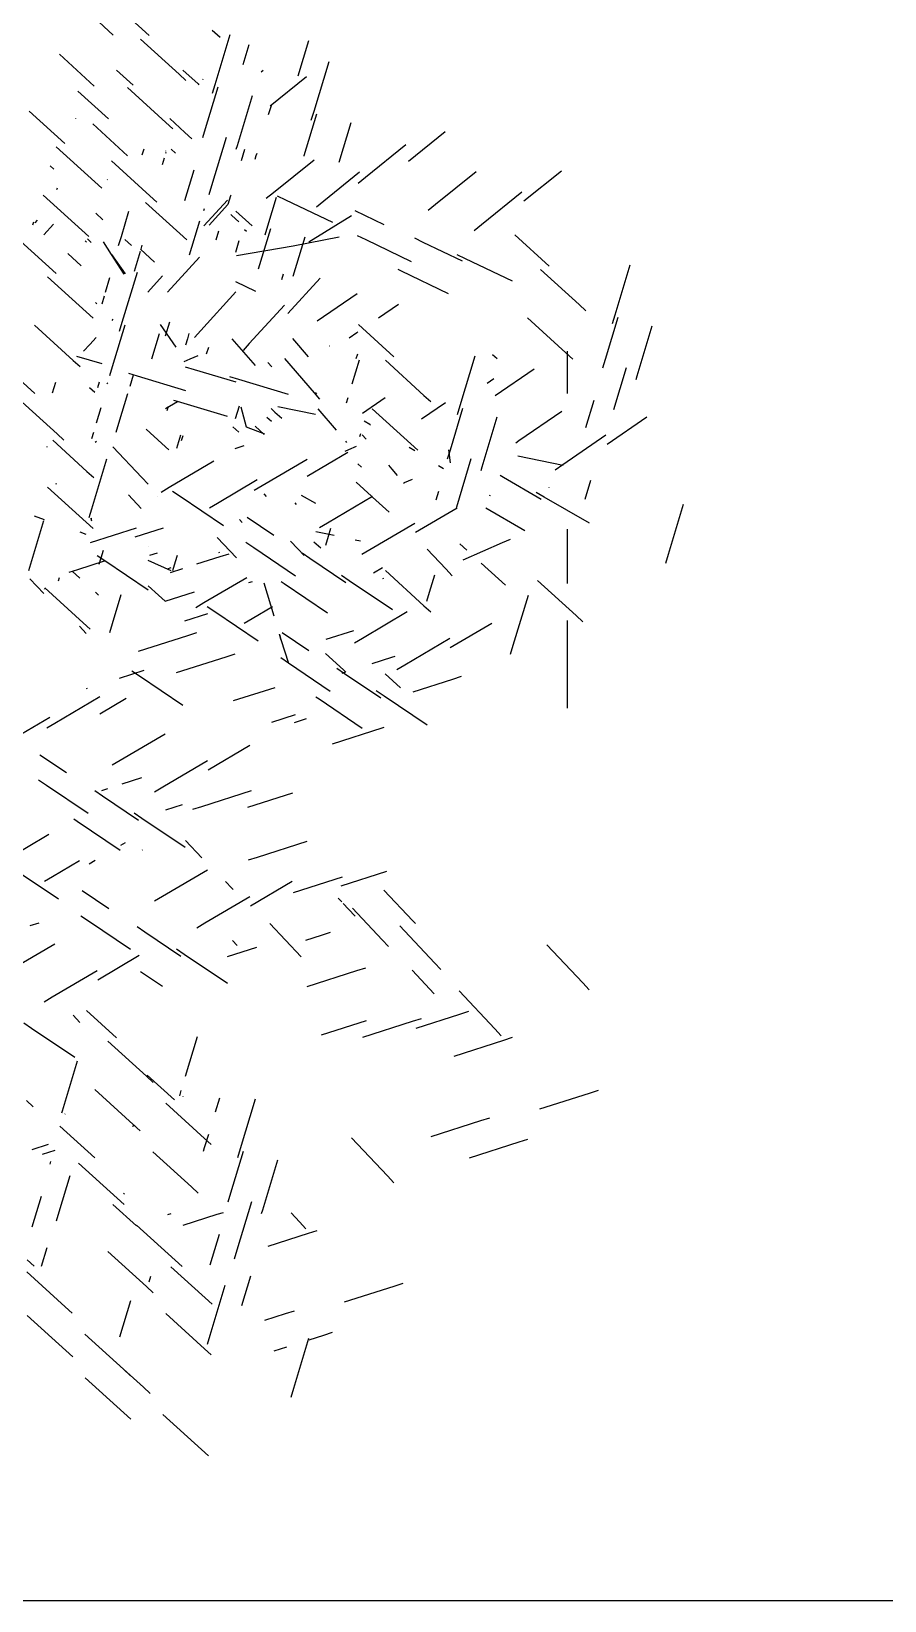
# Model space of a CAD drawing. Header units: millimetres. Extents: x 32721 to 70403, y 1490 to 13922.
# Drawn here: x 50725.6 to 50754.3, y 4875.2 to 4928.2 of the extents above; entities that cross this region are included whole.
import ezdxf

# ---------------------------------------------------------------- set-up
doc = ezdxf.new("R2010")
doc.units = ezdxf.units.MM
doc.layers.add('005', color=9, linetype='Continuous')

msp = doc.modelspace()

# ---------------------------------------------------------------- linework, layer by layer
at = {"layer": '005', "color": 251}
for p, q in [((50728.322, 4929.101), (50729.524, 4928.008)), ((50727.668, 4928.615), (50728.313, 4928.028)), ((50731.655, 4928.193), (50731.918, 4927.955)), ((50732.249, 4928.037), (50731.741, 4926.354)), ((50729.233, 4927.894), (50730.534, 4926.711)), ((50732.888, 4927.703), (50732.683, 4927.021)), ((50734.901, 4927.833), (50734.543, 4926.645)), ((50726.495, 4927.382), (50727.675, 4926.309)), ((50735.583, 4927.13), (50735.075, 4925.446)), ((50728.425, 4926.845), (50728.984, 4926.336)), ((50730.534, 4926.711), (50730.767, 4926.499)), ((50730.663, 4926.84), (50731.173, 4926.377)), ((50731.332, 4926.535), (50731.327, 4926.519)), ((50733.366, 4926.827), (50733.304, 4926.777)), ((50734.828, 4926.619), (50733.606, 4925.632)), ((50727.124, 4926.135), (50728.156, 4925.197)), ((50728.792, 4926.261), (50730.093, 4925.078)), ((50731.173, 4926.377), (50731.205, 4926.348)), ((50731.838, 4926.265), (50731.415, 4924.86)), ((50731.741, 4926.354), (50731.651, 4926.052)), ((50732.997, 4925.974), (50732.489, 4924.291)), ((50725.482, 4925.464), (50726.684, 4924.371)), ((50733.636, 4925.64), (50733.544, 4925.335)), ((50735.075, 4925.446), (50734.984, 4925.145)), ((50727.043, 4925.214), (50727.041, 4925.205)), ((50727.619, 4925.028), (50728.799, 4923.954)), ((50730.093, 4925.078), (50730.326, 4924.866)), ((50730.221, 4925.208), (50730.732, 4924.743)), ((50731.415, 4924.86), (50731.324, 4924.558)), ((50735.172, 4925.358), (50734.748, 4923.952)), ((50736.331, 4925.067), (50735.926, 4923.724)), ((50730.732, 4924.743), (50730.965, 4924.531)), ((50732.122, 4924.573), (50731.63, 4922.943)), ((50738.188, 4924.328), (50736.82, 4923.223)), ((50739.516, 4924.759), (50738.275, 4923.757)), ((50726.393, 4924.257), (50727.694, 4923.074)), ((50729.341, 4924.175), (50729.283, 4923.98)), ((50730.031, 4923.879), (50729.961, 4923.647)), ((50730.086, 4924.061), (50730.076, 4924.028)), ((50730.089, 4924.115), (50730.085, 4924.121)), ((50730.264, 4924.182), (50730.414, 4924.045)), ((50732.489, 4924.291), (50732.451, 4924.165)), ((50732.739, 4924.167), (50732.625, 4923.789)), ((50733.129, 4923.956), (50733.091, 4923.83)), ((50733.152, 4924.033), (50733.129, 4923.956)), ((50735.09, 4923.811), (50733.722, 4922.706)), ((50734.748, 4923.952), (50734.744, 4923.937)), ((50726.183, 4923.621), (50726.31, 4923.506)), ((50728.249, 4923.781), (50729.549, 4922.598)), ((50731.03, 4923.472), (50730.717, 4922.433)), ((50736.626, 4923.397), (50735.415, 4922.42)), ((50740.555, 4923.411), (50739.187, 4922.306)), ((50743.433, 4923.441), (50742.17, 4922.421)), ((50726.42, 4922.863), (50726.401, 4922.801)), ((50727.694, 4923.074), (50727.927, 4922.862)), ((50728.109, 4923.153), (50728.121, 4923.142)), ((50731.63, 4922.943), (50731.539, 4922.641)), ((50736.82, 4923.223), (50736.575, 4923.025)), ((50725.953, 4922.623), (50727.254, 4921.44)), ((50729.407, 4922.38), (50730.558, 4921.333)), ((50729.549, 4922.598), (50729.782, 4922.386)), ((50731.369, 4921.586), (50732.165, 4922.462)), ((50731.548, 4921.613), (50732.178, 4922.307)), ((50732.269, 4922.608), (50732.178, 4922.307)), ((50732.275, 4922.626), (50732.269, 4922.608)), ((50733.722, 4922.706), (50733.477, 4922.508)), ((50733.811, 4922.547), (50733.52, 4921.583)), ((50734.135, 4922.46), (50733.851, 4922.596)), ((50735.721, 4921.701), (50734.135, 4922.46)), ((50735.415, 4922.42), (50735.17, 4922.222)), ((50739.187, 4922.306), (50738.942, 4922.108)), ((50742.101, 4922.725), (50740.733, 4921.621)), ((50725.62, 4921.712), (50725.589, 4921.61)), ((50725.682, 4921.698), (50725.762, 4921.78)), ((50727.722, 4922.018), (50727.965, 4921.797)), ((50728.831, 4922.071), (50728.575, 4921.223)), ((50731.221, 4921.745), (50730.876, 4920.601)), ((50731.376, 4922.165), (50731.356, 4922.098)), ((50732.279, 4921.971), (50732.313, 4921.94)), ((50732.313, 4921.94), (50732.546, 4921.729)), ((50732.453, 4922.081), (50732.883, 4921.69)), ((50732.883, 4921.69), (50732.996, 4921.588)), ((50734.913, 4921.056), (50736.354, 4921.938)), ((50737.457, 4921.626), (50736.478, 4922.095)), ((50726.303, 4921.653), (50725.969, 4921.286)), ((50727.254, 4921.44), (50727.487, 4921.229)), ((50727.45, 4921.154), (50727.567, 4921.03)), ((50728.575, 4921.223), (50728.484, 4920.921)), ((50730.558, 4921.333), (50730.791, 4921.122)), ((50731.861, 4921.411), (50731.769, 4921.106)), ((50732.74, 4921.473), (50732.805, 4921.414)), ((50733.617, 4921.495), (50733.205, 4920.128)), ((50733.52, 4921.583), (50733.429, 4921.281)), ((50734.775, 4921.204), (50734.376, 4919.88)), ((50734.378, 4920.922), (50735.937, 4921.22)), ((50736.842, 4921.114), (50736.558, 4921.25)), ((50738.769, 4921.034), (50738.485, 4921.17)), ((50740.733, 4921.621), (50740.488, 4921.423)), ((50741.863, 4921.284), (50743.016, 4920.235)), ((50725.188, 4921.076), (50726.39, 4919.983)), ((50726.78, 4920.657), (50727.234, 4920.245)), ((50727.364, 4921.087), (50727.413, 4921.043)), ((50728.259, 4920.628), (50727.986, 4921.057)), ((50728.259, 4920.628), (50728.712, 4919.974)), ((50728.68, 4919.966), (50728.259, 4920.628)), ((50728.703, 4921.126), (50728.924, 4920.925)), ((50729.219, 4920.727), (50729.014, 4920.047)), ((50729.233, 4920.799), (50729.704, 4920.37)), ((50729.282, 4920.936), (50729.241, 4920.801)), ((50732.551, 4921.083), (50732.435, 4920.697)), ((50732.474, 4920.591), (50734.378, 4920.922)), ((50738.378, 4920.379), (50736.842, 4921.114)), ((50740.093, 4920.4), (50738.769, 4921.034)), ((50731.221, 4920.532), (50730.148, 4919.352)), ((50738.043, 4920.059), (50737.924, 4920.115)), ((50740.196, 4920.482), (50739.912, 4920.618)), ((50741.782, 4919.723), (50740.196, 4920.482)), ((50742.726, 4920.121), (50744.027, 4918.938)), ((50745.742, 4920.265), (50745.234, 4918.581)), ((50726.099, 4919.869), (50727.4, 4918.686)), ((50728.191, 4919.835), (50728.041, 4919.338)), ((50729.115, 4920.012), (50728.608, 4918.328)), ((50729.974, 4919.903), (50729.476, 4919.355)), ((50733.123, 4919.374), (50732.444, 4919.699)), ((50734.046, 4919.958), (50733.988, 4919.765)), ((50735.294, 4919.83), (50734.201, 4918.628)), ((50739.629, 4919.299), (50738.043, 4920.059)), ((50728.004, 4919.217), (50727.925, 4918.953)), ((50732.454, 4919.359), (50731.271, 4918.058)), ((50736.545, 4919.298), (50735.198, 4918.376)), ((50727.4, 4918.686), (50727.633, 4918.474)), ((50727.717, 4919.002), (50727.762, 4918.961)), ((50734.087, 4918.918), (50732.904, 4917.617)), ((50737.937, 4918.942), (50737.263, 4918.481)), ((50744.027, 4918.938), (50744.26, 4918.727)), ((50745.234, 4918.581), (50745.143, 4918.28)), ((50725.658, 4918.235), (50726.959, 4917.052)), ((50728.3, 4918.444), (50728.261, 4918.401)), ((50728.705, 4918.24), (50728.281, 4916.835)), ((50728.608, 4918.328), (50728.517, 4918.027)), ((50729.901, 4918.257), (50730.429, 4917.494)), ((50730.209, 4918.343), (50730.066, 4917.867)), ((50731.271, 4918.058), (50731.059, 4917.825)), ((50736.536, 4917.982), (50736.276, 4917.804)), ((50736.568, 4918.005), (50736.536, 4917.982)), ((50736.582, 4918.261), (50737.784, 4917.168)), ((50742.285, 4918.488), (50743.586, 4917.305)), ((50745.331, 4918.493), (50744.907, 4917.087)), ((50746.489, 4918.202), (50745.982, 4916.518)), ((50727.527, 4917.593), (50727.315, 4917.36)), ((50727.74, 4917.828), (50727.527, 4917.593)), ((50729.863, 4917.949), (50729.604, 4917.091)), ((50730.815, 4917.777), (50730.752, 4917.57)), ((50730.868, 4917.954), (50730.815, 4917.777)), ((50731.522, 4917.491), (50731.452, 4917.261)), ((50732.319, 4917.783), (50733.096, 4916.879)), ((50732.904, 4917.617), (50732.692, 4917.384)), ((50734.358, 4917.785), (50734.889, 4917.166)), ((50735.614, 4917.548), (50735.616, 4917.546)), ((50724.485, 4917.003), (50725.666, 4915.929)), ((50726.959, 4917.052), (50727.192, 4916.841)), ((50727.939, 4916.93), (50727.09, 4917.186)), ((50730.71, 4917.015), (50730.911, 4917.103)), ((50730.911, 4917.103), (50731.177, 4917.218)), ((50733.527, 4916.983), (50733.658, 4916.83)), ((50734.094, 4917.116), (50735.094, 4915.953)), ((50736.613, 4917.064), (50736.366, 4916.246)), ((50736.549, 4917.265), (50736.5, 4917.099)), ((50737.494, 4917.054), (50738.795, 4915.871)), ((50740.51, 4917.197), (50740.002, 4915.513)), ((50741.112, 4917.255), (50741.267, 4917.113)), ((50743.586, 4917.305), (50743.819, 4917.093)), ((50743.641, 4915.933), (50743.641, 4917.361)), ((50744.907, 4917.087), (50744.816, 4916.786)), ((50728.281, 4916.835), (50728.19, 4916.533)), ((50729.136, 4916.522), (50728.834, 4916.612)), ((50728.988, 4916.548), (50728.873, 4916.167)), ((50730.767, 4916.03), (50729.136, 4916.522)), ((50731.053, 4916.737), (50730.752, 4916.828)), ((50732.458, 4916.313), (50731.053, 4916.737)), ((50732.547, 4916.41), (50732.245, 4916.501)), ((50734.23, 4915.902), (50732.547, 4916.41)), ((50741.156, 4916.429), (50740.925, 4916.271)), ((50742.514, 4916.754), (50741.198, 4915.853)), ((50745.614, 4916.801), (50745.186, 4915.382)), ((50745.982, 4916.518), (50745.944, 4916.392)), ((50726.367, 4916.305), (50726.258, 4915.944)), ((50727.516, 4916.141), (50727.692, 4915.981)), ((50727.841, 4916.315), (50727.783, 4916.123)), ((50728.095, 4916.292), (50728.124, 4916.266)), ((50728.798, 4915.921), (50728.496, 4914.917)), ((50735.094, 4915.953), (50735.273, 4915.745)), ((50735.12, 4915.963), (50735.175, 4915.913)), ((50738.795, 4915.871), (50739.028, 4915.659)), ((50725.115, 4915.756), (50726.416, 4914.573)), ((50727.896, 4915.447), (50727.74, 4914.93)), ((50730.348, 4915.575), (50730.077, 4915.415)), ((50730.161, 4915.496), (50730.117, 4915.35)), ((50730.479, 4915.651), (50730.348, 4915.575)), ((50730.484, 4915.662), (50730.358, 4915.7)), ((50732.168, 4915.155), (50730.484, 4915.662)), ((50732.556, 4915.502), (50732.492, 4915.291)), ((50732.616, 4915.484), (50732.798, 4914.815)), ((50733.643, 4915.425), (50733.769, 4915.31)), ((50733.865, 4915.494), (50735.142, 4915.242)), ((50735.212, 4915.413), (50735.832, 4914.692)), ((50736.227, 4915.785), (50736.173, 4915.605)), ((50737.485, 4915.785), (50736.72, 4915.261)), ((50737.053, 4915.42), (50738.354, 4914.237)), ((50739.526, 4915.624), (50738.709, 4915.064)), ((50740.099, 4915.425), (50739.675, 4914.02)), ((50740.002, 4915.513), (50739.911, 4915.212)), ((50743.444, 4915.329), (50741.993, 4914.335)), ((50744.523, 4915.7), (50744.243, 4914.771)), ((50728.496, 4914.917), (50728.405, 4914.616)), ((50732.352, 4914.809), (50732.546, 4914.633)), ((50732.492, 4915.291), (50732.429, 4915.08)), ((50732.798, 4914.815), (50733.415, 4914.574)), ((50733.097, 4914.828), (50733.402, 4914.552)), ((50733.495, 4915.141), (50733.648, 4915.002)), ((50733.769, 4915.31), (50734.002, 4915.098)), ((50736.969, 4914.885), (50736.777, 4914.996)), ((50736.996, 4914.87), (50736.969, 4914.885)), ((50741.257, 4915.134), (50740.75, 4913.451)), ((50746.316, 4915.133), (50744.976, 4914.215)), ((50726.273, 4914.355), (50727.424, 4913.308)), ((50726.416, 4914.573), (50726.649, 4914.361)), ((50727.645, 4914.615), (50727.583, 4914.408)), ((50727.752, 4914.312), (50727.706, 4914.285)), ((50729.424, 4914.736), (50729.958, 4914.251)), ((50730.582, 4914.533), (50730.446, 4914.081)), ((50730.66, 4914.51), (50730.608, 4914.336)), ((50736.145, 4914.328), (50736.183, 4914.283)), ((50736.653, 4914.569), (50736.623, 4914.469)), ((50736.716, 4914.545), (50736.847, 4914.392)), ((50741.993, 4914.335), (50741.89, 4914.264)), ((50744.932, 4914.524), (50743.482, 4913.53)), ((50726.095, 4914.122), (50726.07, 4914.13)), ((50728.295, 4914.14), (50729.273, 4913.099)), ((50729.958, 4914.251), (50730.191, 4914.039)), ((50732.421, 4914.079), (50732.726, 4914.177)), ((50736.229, 4913.943), (50734.855, 4913.133)), ((50736.141, 4913.991), (50736.259, 4914.042)), ((50736.259, 4914.042), (50736.525, 4914.158)), ((50738.491, 4914.004), (50738.296, 4914.117)), ((50738.354, 4914.237), (50738.587, 4914.026)), ((50739.675, 4914.02), (50739.584, 4913.718)), ((50739.624, 4914.035), (50739.676, 4913.594)), ((50741.964, 4913.831), (50743.492, 4913.513)), ((50727.424, 4913.308), (50727.657, 4913.096)), ((50728.087, 4913.72), (50727.58, 4912.037)), ((50731.712, 4913.652), (50730.197, 4912.759)), ((50734.852, 4913.71), (50733.338, 4912.817)), ((50736.569, 4913.56), (50736.691, 4913.45)), ((50737.597, 4913.519), (50737.715, 4913.382)), ((50737.715, 4913.382), (50737.894, 4913.173)), ((50739.454, 4913.393), (50739.29, 4913.489)), ((50740.382, 4913.733), (50739.89, 4912.102)), ((50740.75, 4913.451), (50740.712, 4913.325)), ((50743.482, 4913.53), (50743.222, 4913.352)), ((50726.099, 4912.773), (50727.4, 4911.591)), ((50726.385, 4912.895), (50726.374, 4912.86)), ((50729.273, 4913.099), (50729.488, 4912.87)), ((50730.197, 4912.759), (50729.926, 4912.599)), ((50733.172, 4913.018), (50731.831, 4912.228)), ((50733.338, 4912.817), (50733.066, 4912.657)), ((50736.509, 4912.941), (50737.023, 4912.474)), ((50738.105, 4912.912), (50738.141, 4912.928)), ((50738.141, 4912.928), (50738.407, 4913.044)), ((50741.477, 4913.099), (50741.362, 4913.166)), ((50742.748, 4912.363), (50741.477, 4913.099)), ((50743.007, 4912.77), (50743.011, 4912.767)), ((50744.419, 4912.995), (50744.228, 4912.36)), ((50728.824, 4912.515), (50729.257, 4912.054)), ((50729.818, 4912.45), (50729.819, 4912.45)), ((50730.57, 4912.455), (50730.309, 4912.631)), ((50732.029, 4911.472), (50730.57, 4912.455)), ((50731.831, 4912.228), (50731.56, 4912.068)), ((50733.395, 4912.546), (50733.472, 4912.464)), ((50734.435, 4912.242), (50734.485, 4912.189)), ((50735.147, 4912.219), (50734.667, 4912.497)), ((50737.06, 4912.458), (50735.545, 4911.565)), ((50737.062, 4912.438), (50737.623, 4911.927)), ((50739.291, 4912.632), (50739.2, 4912.331)), ((50741.036, 4912.477), (50741.008, 4912.494)), ((50742.856, 4912.438), (50742.583, 4912.595)), ((50744.378, 4911.556), (50742.856, 4912.438)), ((50747.539, 4912.186), (50747.031, 4910.502)), ((50725.957, 4911.634), (50725.449, 4909.951)), ((50725.65, 4911.803), (50725.986, 4911.684)), ((50727.58, 4912.037), (50727.489, 4911.735)), ((50727.593, 4911.72), (50727.547, 4911.706)), ((50727.562, 4911.717), (50727.576, 4911.641)), ((50732.569, 4911.682), (50732.661, 4911.584)), ((50733.735, 4911.144), (50732.835, 4911.751)), ((50739.912, 4912.067), (50738.513, 4911.242)), ((50739.89, 4912.102), (50739.883, 4912.078)), ((50742.198, 4911.303), (50740.888, 4912.062)), ((50727.184, 4911.262), (50727.393, 4911.188)), ((50727.4, 4911.591), (50727.633, 4911.379)), ((50727.55, 4910.911), (50729.098, 4911.405)), ((50729.051, 4911.097), (50730.005, 4911.401)), ((50735.149, 4911.283), (50735.768, 4911.152)), ((50735.545, 4911.565), (50735.274, 4911.405)), ((50735.563, 4911.109), (50735.472, 4910.808)), ((50735.645, 4911.381), (50735.563, 4911.109)), ((50738.49, 4911.553), (50736.975, 4910.66)), ((50743.641, 4909.523), (50743.641, 4911.356)), ((50727.973, 4910.635), (50727.896, 4910.38)), ((50729.504, 4910.763), (50729.5, 4910.761)), ((50731.819, 4911.08), (50732.47, 4910.387)), ((50731.881, 4910.575), (50731.906, 4910.583)), ((50733.052, 4910.728), (50732.79, 4910.904)), ((50734.464, 4909.776), (50733.052, 4910.728)), ((50734.294, 4910.956), (50734.538, 4910.697)), ((50734.538, 4910.697), (50734.753, 4910.467)), ((50735.085, 4910.934), (50735.316, 4910.724)), ((50736.48, 4911.001), (50736.655, 4910.963)), ((50736.975, 4910.66), (50736.704, 4910.501)), ((50738.909, 4910.682), (50739.534, 4910.016)), ((50740.009, 4910.861), (50740.247, 4910.645)), ((50740.116, 4910.327), (50741.448, 4910.905)), ((50741.448, 4910.905), (50741.714, 4911.021)), ((50728.009, 4910.273), (50727.112, 4909.987)), ((50728.028, 4910.285), (50727.767, 4910.461)), ((50727.896, 4910.38), (50727.83, 4910.161)), ((50729.486, 4909.302), (50728.028, 4910.285)), ((50729.484, 4910.31), (50730.256, 4909.967)), ((50729.794, 4910.55), (50729.536, 4910.467)), ((50730.148, 4910.021), (50730.269, 4910.06)), ((50730.405, 4910.25), (50730.314, 4909.948)), ((50730.472, 4910.472), (50730.405, 4910.25)), ((50731.135, 4910.182), (50731.92, 4910.433)), ((50731.92, 4910.433), (50732.22, 4910.529)), ((50734.947, 4910.367), (50734.685, 4910.543)), ((50736.164, 4909.546), (50734.947, 4910.367)), ((50737.402, 4910.052), (50737.098, 4909.873)), ((50740.724, 4910.211), (50741.31, 4909.678)), ((50747.031, 4910.502), (50746.94, 4910.201)), ((50725.972, 4909.188), (50725.503, 4909.687)), ((50726.49, 4909.712), (50726.458, 4909.606)), ((50727.112, 4909.987), (50726.812, 4909.891)), ((50726.93, 4909.938), (50727.188, 4909.703)), ((50730.245, 4909.898), (50730.659, 4910.03)), ((50732.816, 4909.72), (50731.37, 4908.868)), ((50732.886, 4909.553), (50733.007, 4909.592)), ((50733.738, 4908.421), (50733.407, 4909.533)), ((50734.085, 4909.508), (50733.976, 4909.582)), ((50735.543, 4908.526), (50734.085, 4909.508)), ((50736.277, 4909.613), (50736.016, 4909.789)), ((50737.735, 4908.63), (50736.277, 4909.613)), ((50737.403, 4909.69), (50737.444, 4909.708)), ((50737.494, 4909.959), (50738.795, 4908.776)), ((50739.149, 4909.8), (50738.974, 4909.222)), ((50739.534, 4910.016), (50739.75, 4909.786)), ((50741.31, 4909.678), (50741.543, 4909.466)), ((50742.627, 4909.628), (50743.928, 4908.445)), ((50725.995, 4909.337), (50725.983, 4909.349)), ((50726.001, 4909.375), (50727.302, 4908.192)), ((50727.711, 4909.228), (50727.813, 4909.135)), ((50727.813, 4909.135), (50727.818, 4909.13)), ((50728.57, 4909.145), (50728.274, 4908.164)), ((50729.496, 4909.444), (50729.836, 4909.135)), ((50729.836, 4909.135), (50730.069, 4908.923)), ((50730.069, 4908.923), (50731.056, 4909.239)), ((50738.974, 4909.222), (50738.883, 4908.92)), ((50742.307, 4909.118), (50741.799, 4907.435)), ((50730.726, 4908.266), (50731.504, 4908.514)), ((50731.37, 4908.868), (50731.099, 4908.708)), ((50731.743, 4908.564), (50731.482, 4908.74)), ((50733.201, 4907.582), (50731.743, 4908.564)), ((50733.684, 4908.738), (50733.004, 4908.337)), ((50738.233, 4908.567), (50736.718, 4907.674)), ((50738.795, 4908.776), (50739.028, 4908.564)), ((50743.928, 4908.445), (50744.161, 4908.233)), ((50727.403, 4907.838), (50727.172, 4908.084)), ((50727.302, 4908.192), (50727.535, 4907.98)), ((50728.274, 4908.164), (50728.183, 4907.862)), ((50728.274, 4908.164), (50728.183, 4907.862)), ((50733.004, 4908.337), (50732.732, 4908.177)), ((50735.496, 4907.645), (50736.428, 4907.943)), ((50741.085, 4908.176), (50739.685, 4907.352)), ((50743.641, 4905.315), (50743.641, 4908.279)), ((50729.16, 4907.239), (50730.835, 4907.774)), ((50730.835, 4907.774), (50731.135, 4907.87)), ((50733.917, 4907.807), (50733.972, 4907.633)), ((50733.972, 4907.633), (50733.92, 4907.809)), ((50733.972, 4907.633), (50734.224, 4906.837)), ((50734.907, 4907.254), (50734.007, 4907.86)), ((50736.718, 4907.674), (50736.447, 4907.514)), ((50739.663, 4907.663), (50738.148, 4906.77)), ((50741.799, 4907.435), (50741.708, 4907.133)), ((50730.447, 4906.516), (50732.122, 4907.051)), ((50732.122, 4907.051), (50732.422, 4907.147)), ((50734.224, 4906.837), (50733.963, 4907.013)), ((50735.471, 4907.162), (50736.078, 4906.611)), ((50737.045, 4906.822), (50737.712, 4907.035)), ((50737.712, 4907.035), (50737.828, 4907.072)), ((50729.346, 4906.591), (50728.509, 4906.323)), ((50729.2, 4906.394), (50728.939, 4906.57)), ((50730.658, 4905.412), (50729.2, 4906.394)), ((50735.636, 4905.885), (50734.224, 4906.837)), ((50736.119, 4906.476), (50735.858, 4906.652)), ((50736.037, 4906.5), (50736.162, 4906.54)), ((50736.078, 4906.611), (50736.159, 4906.537)), ((50737.336, 4905.656), (50736.119, 4906.476)), ((50737.492, 4906.472), (50738.007, 4906.003)), ((50738.148, 4906.77), (50737.877, 4906.61)), ((50739.765, 4906.3), (50740.065, 4906.396)), ((50727.437, 4905.981), (50727.397, 4905.968)), ((50732.373, 4905.572), (50733.774, 4906.02)), ((50737.449, 4905.722), (50737.188, 4905.898)), ((50738.432, 4905.874), (50739.765, 4906.3)), ((50727.857, 4905.697), (50726.343, 4904.804)), ((50728.751, 4905.644), (50727.86, 4905.119)), ((50735.258, 4905.618), (50735.149, 4905.691)), ((50736.716, 4904.635), (50735.258, 4905.618)), ((50738.907, 4904.739), (50737.449, 4905.722)), ((50726.177, 4905.005), (50724.836, 4904.214)), ((50726.343, 4904.804), (50726.072, 4904.644)), ((50733.66, 4904.849), (50734.463, 4905.106)), ((50734.425, 4904.836), (50734.834, 4904.967)), ((50730.065, 4904.444), (50728.551, 4903.551)), ((50735.712, 4904.114), (50737.387, 4904.649)), ((50737.387, 4904.649), (50737.458, 4904.672)), ((50726.74, 4903.131), (50725.84, 4903.737)), ((50732.918, 4904.054), (50731.518, 4903.229)), ((50728.551, 4903.551), (50728.279, 4903.391)), ((50731.495, 4903.54), (50729.981, 4902.647)), ((50726.057, 4902.714), (50725.796, 4902.89)), ((50727.469, 4901.763), (50726.057, 4902.714)), ((50729.261, 4902.963), (50728.608, 4902.755)), ((50729.981, 4902.647), (50729.709, 4902.487)), ((50727.952, 4902.353), (50727.691, 4902.529)), ((50728.115, 4902.597), (50727.913, 4902.533)), ((50729.169, 4901.533), (50727.952, 4902.353)), ((50732.963, 4902.525), (50731.288, 4901.99)), ((50734.358, 4902.447), (50732.838, 4901.962)), ((50727.091, 4901.495), (50726.982, 4901.568)), ((50729.282, 4901.599), (50729.021, 4901.775)), ((50730.74, 4900.617), (50729.282, 4901.599)), ((50730.643, 4902.054), (50730.081, 4901.875)), ((50731.288, 4901.99), (50730.988, 4901.894)), ((50726.145, 4901.05), (50724.63, 4900.157)), ((50728.549, 4900.512), (50727.091, 4901.495)), ((50728.72, 4900.776), (50728.557, 4900.68)), ((50729.303, 4900.54), (50729.288, 4900.531)), ((50731.305, 4900.271), (50730.754, 4900.857)), ((50734.839, 4900.815), (50733.164, 4900.28)), ((50727.179, 4900.166), (50726.264, 4899.627)), ((50727.7, 4900.174), (50727.499, 4900.056)), ((50733.164, 4900.28), (50732.864, 4900.184)), ((50726.461, 4898.871), (50725.003, 4899.854)), ((50726.264, 4899.627), (50725.993, 4899.467)), ((50731.493, 4899.856), (50729.978, 4898.963)), ((50732.314, 4899.244), (50732.099, 4899.473)), ((50734.345, 4899.466), (50732.946, 4898.641)), ((50736.033, 4899.616), (50734.379, 4899.088)), ((50737.534, 4899.802), (50735.986, 4899.307)), ((50728.168, 4898.543), (50727.267, 4899.15)), ((50729.978, 4898.963), (50729.707, 4898.803)), ((50732.923, 4898.952), (50731.408, 4898.059)), ((50732.356, 4899.199), (50732.314, 4899.244)), ((50737.442, 4899.183), (50738.415, 4898.148)), ((50735.902, 4898.907), (50736.021, 4898.78)), ((50736.066, 4898.732), (50736.255, 4898.531)), ((50736.255, 4898.531), (50736.47, 4898.302)), ((50736.38, 4898.571), (50737.385, 4897.501)), ((50725.512, 4897.984), (50725.812, 4898.08)), ((50727.484, 4898.127), (50727.223, 4898.303)), ((50728.897, 4897.175), (50727.484, 4898.127)), ((50729.379, 4897.765), (50729.118, 4897.941)), ((50731.408, 4898.059), (50731.137, 4897.899)), ((50734.649, 4896.933), (50733.592, 4898.058)), ((50737.987, 4897.97), (50739.153, 4896.729)), ((50738.415, 4898.148), (50738.505, 4898.052)), ((50726.337, 4897.36), (50724.822, 4896.467)), ((50730.597, 4896.945), (50729.379, 4897.765)), ((50732.489, 4897.316), (50732.336, 4897.479)), ((50734.807, 4897.494), (50735.342, 4897.664)), ((50735.342, 4897.664), (50735.642, 4897.76)), ((50737.385, 4897.501), (50737.601, 4897.272)), ((50742.946, 4897.329), (50744.15, 4896.048)), ((50729.189, 4896.969), (50727.789, 4896.144)), ((50730.71, 4897.011), (50730.449, 4897.187)), ((50732.168, 4896.029), (50730.71, 4897.011)), ((50732.166, 4896.943), (50733.153, 4897.259)), ((50727.767, 4896.456), (50726.252, 4895.563)), ((50729.976, 4895.924), (50729.238, 4896.422)), ((50734.861, 4895.931), (50736.536, 4896.466)), ((50736.536, 4896.466), (50736.836, 4896.562)), ((50738.394, 4896.475), (50739.138, 4895.684)), ((50739.153, 4896.729), (50739.369, 4896.5)), ((50739.986, 4895.777), (50741.19, 4894.495)), ((50744.15, 4896.048), (50744.366, 4895.819)), ((50726.252, 4895.563), (50725.981, 4895.403)), ((50725.553, 4894.515), (50725.292, 4894.691)), ((50726.956, 4894.963), (50727.186, 4894.718)), ((50727.409, 4895.117), (50728.42, 4894.198)), ((50735.342, 4894.298), (50736.862, 4894.784)), ((50736.736, 4894.22), (50738.411, 4894.755)), ((50738.411, 4894.755), (50738.711, 4894.851)), ((50738.528, 4894.523), (50740.011, 4894.996)), ((50740.011, 4894.996), (50740.311, 4895.092)), ((50727.012, 4893.532), (50725.553, 4894.515)), ((50731.145, 4894.228), (50730.743, 4892.895)), ((50741.19, 4894.495), (50741.405, 4894.266)), ((50741.486, 4894.117), (50741.786, 4894.213)), ((50728.129, 4894.084), (50729.43, 4892.902)), ((50739.811, 4893.581), (50741.486, 4894.117)), ((50727.099, 4893.407), (50726.591, 4891.723)), ((50729.43, 4892.902), (50729.663, 4892.69)), ((50729.462, 4892.933), (50730.378, 4892.1)), ((50725.384, 4892.08), (50725.617, 4891.869)), ((50727.688, 4892.451), (50728.989, 4891.268)), ((50730.598, 4892.414), (50730.546, 4892.243)), ((50730.663, 4892.219), (50730.66, 4892.21)), ((50731.893, 4892.165), (50731.748, 4891.686)), ((50733.103, 4892.129), (50732.596, 4890.445)), ((50742.705, 4891.797), (50744.38, 4892.332)), ((50744.38, 4892.332), (50744.68, 4892.428)), ((50726.591, 4891.723), (50726.57, 4891.653)), ((50726.688, 4891.635), (50726.683, 4891.616)), ((50730.088, 4891.986), (50731.388, 4890.803)), ((50726.515, 4891.218), (50727.695, 4890.145)), ((50728.965, 4891.219), (50729.052, 4891.246)), ((50728.989, 4891.268), (50729.222, 4891.056)), ((50739.04, 4890.869), (50740.715, 4891.404)), ((50740.715, 4891.404), (50741.015, 4891.5)), ((50725.577, 4890.43), (50726.129, 4890.606)), ((50731.385, 4890.481), (50731.347, 4890.356)), ((50731.523, 4890.937), (50731.385, 4890.481)), ((50731.388, 4890.803), (50731.621, 4890.591)), ((50732.596, 4890.445), (50732.505, 4890.144)), ((50736.356, 4890.816), (50737.561, 4889.534)), ((50740.328, 4890.146), (50742.003, 4890.681)), ((50742.003, 4890.681), (50742.303, 4890.777)), ((50725.925, 4890.271), (50726.353, 4890.408)), ((50726.202, 4890.022), (50726.173, 4889.928)), ((50727.144, 4889.971), (50728.445, 4888.789)), ((50729.647, 4890.352), (50730.948, 4889.169)), ((50732.693, 4890.357), (50732.269, 4888.952)), ((50733.851, 4890.066), (50733.344, 4888.383)), ((50726.851, 4889.544), (50726.48, 4888.312)), ((50737.561, 4889.534), (50737.776, 4889.305)), ((50728.656, 4888.953), (50728.688, 4888.924)), ((50730.948, 4889.169), (50731.181, 4888.957)), ((50732.269, 4888.952), (50732.178, 4888.65)), ((50725.88, 4888.842), (50725.566, 4887.802)), ((50728.302, 4888.571), (50729.098, 4887.848)), ((50728.445, 4888.789), (50728.678, 4888.577)), ((50732.976, 4888.665), (50732.484, 4887.034)), ((50733.344, 4888.383), (50733.306, 4888.257)), ((50726.48, 4888.312), (50726.389, 4888.011)), ((50729.103, 4887.873), (50730.404, 4886.69)), ((50730.151, 4888.231), (50730.272, 4888.27)), ((50730.668, 4887.873), (50731.822, 4888.241)), ((50731.822, 4888.241), (50732.028, 4888.307)), ((50734.312, 4888.288), (50734.601, 4887.982)), ((50734.601, 4887.982), (50734.816, 4887.752)), ((50731.885, 4887.564), (50731.571, 4886.525)), ((50733.535, 4887.168), (50734.897, 4887.603)), ((50734.897, 4887.603), (50735.197, 4887.699)), ((50726.071, 4887.115), (50725.879, 4886.479)), ((50728.129, 4886.989), (50729.43, 4885.806)), ((50732.484, 4887.034), (50732.393, 4886.733)), ((50725.394, 4886.301), (50726.695, 4885.118)), ((50725.408, 4886.703), (50725.641, 4886.491)), ((50730.261, 4886.472), (50731.412, 4885.425)), ((50730.404, 4886.69), (50730.637, 4886.478)), ((50729.43, 4885.806), (50729.663, 4885.594)), ((50729.575, 4886.138), (50729.519, 4885.951)), ((50732.076, 4885.837), (50731.568, 4884.154)), ((50732.942, 4886.149), (50732.641, 4885.15)), ((50736.116, 4885.283), (50737.791, 4885.818)), ((50737.791, 4885.818), (50738.091, 4885.914)), ((50728.894, 4885.32), (50728.526, 4884.1)), ((50731.412, 4885.425), (50731.645, 4885.213)), ((50725.412, 4884.824), (50726.713, 4883.641)), ((50726.695, 4885.118), (50726.928, 4884.906)), ((50730.088, 4884.89), (50731.388, 4883.708)), ((50733.432, 4884.669), (50734.126, 4884.89)), ((50734.126, 4884.89), (50734.426, 4884.986)), ((50727.353, 4884.202), (50728.654, 4883.019)), ((50731.568, 4884.154), (50731.477, 4883.852)), ((50734.923, 4884.011), (50735.413, 4884.168)), ((50735.413, 4884.168), (50735.713, 4884.264)), ((50726.713, 4883.641), (50726.946, 4883.43)), ((50731.388, 4883.708), (50731.621, 4883.496)), ((50733.738, 4883.632), (50734.165, 4883.769)), ((50734.901, 4884.05), (50734.393, 4882.366)), ((50727.371, 4882.726), (50728.672, 4881.543)), ((50728.654, 4883.019), (50728.887, 4882.807)), ((50728.656, 4883.022), (50729.331, 4882.408)), ((50729.331, 4882.408), (50729.564, 4882.196)), ((50734.393, 4882.366), (50734.302, 4882.065)), ((50728.672, 4881.543), (50728.905, 4881.331)), ((50729.989, 4881.492), (50731.29, 4880.309)), ((50731.29, 4880.309), (50731.523, 4880.097)), ((50719.419, 4875.208), (50769.029, 4875.208))]:
    msp.add_line(p, q, dxfattribs=at)

doc.saveas('drawing.dxf')
